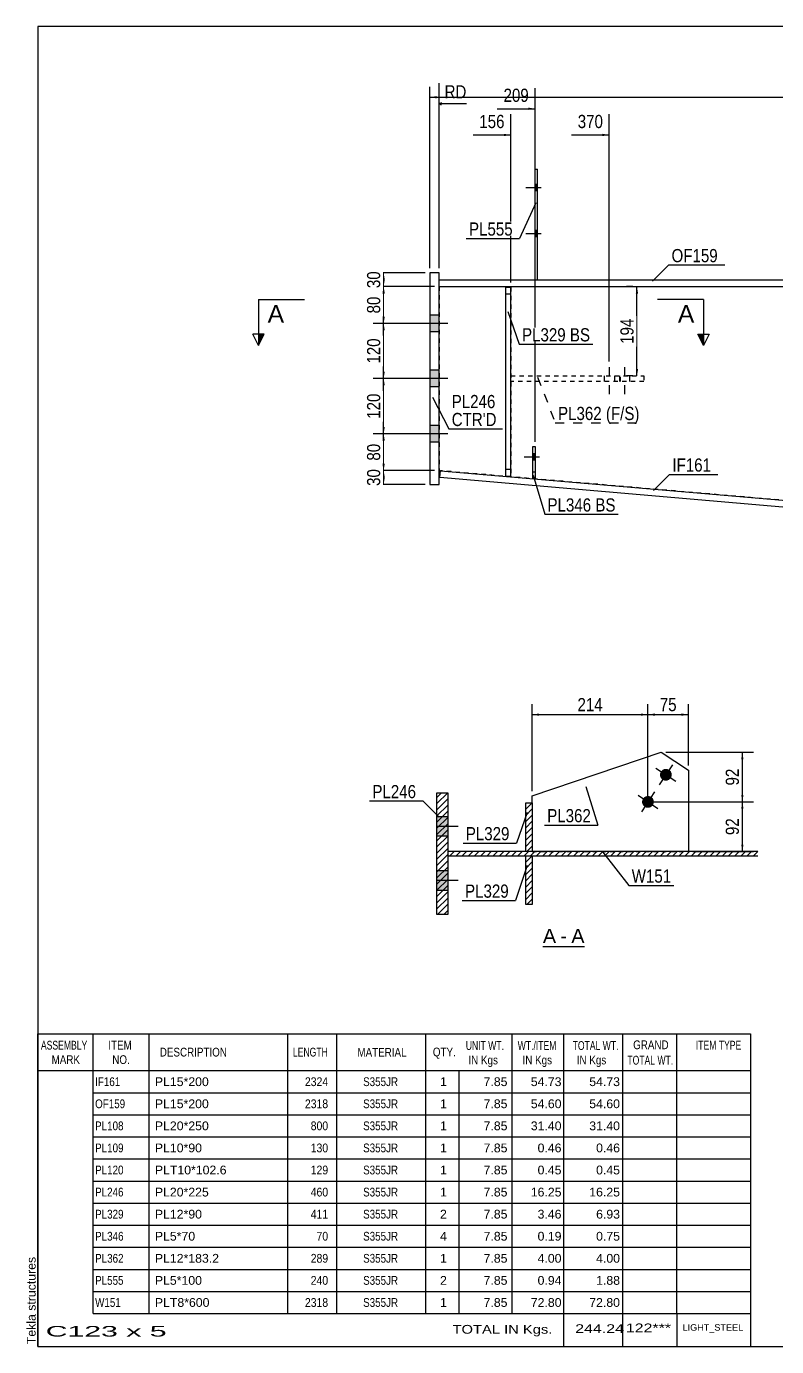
# Model space of a CAD drawing. Header units: millimetres. Extents: x -206 to 207, y -170 to 117.
# Drawn here: x -205.6 to -42.6, y -170.5 to 116.6 of the extents above; entities that cross this region are included whole.
import ezdxf

# ---------------------------------------------------------------- set-up
doc = ezdxf.new("R2010")
doc.units = ezdxf.units.MM
doc.linetypes.add('DXK_LINE_DOT1', pattern=[1.8814, 0.9407, -0.9407])
doc.linetypes.add('DXK_LINE_DOT2', pattern=[3.9198, 1.9599, -1.9599])
doc.styles.add('Arial', font='ARIAL.TTF', dxfattribs={"height": 0.2})
doc.styles.add('Arial Narrow', font='ARIALN.TTF', dxfattribs={"height": 0.2})

# ---------------------------------------------------------------- blocks, each defined once
blk = doc.blocks.new('Unknown-622304121-2494')
at = {"color": 5, "linetype": 'Continuous'}
for p, q in [((206.87, 116.57), (-203.13, 116.57)), ((-203.13, 116.57), (-203.13, -170.43)), ((-203.13, -170.43), (206.87, -170.43))]:
    blk.add_line(p, q, dxfattribs=at)
at = {"color": 174, "linetype": 'Continuous', "style": 'Arial'}
blk.add_text('Tekla structures', height=1.9102, rotation=90, dxfattribs=at).set_placement((-203.63, -169.93))
blk = doc.blocks.new('Unknown-622304121-12 - 3054')
at = {"color": 7, "linetype": 'Continuous'}
blk.add_line((-93.35, -83.45), (-84.32, -83.45), dxfattribs=at)
at = {"color": 0, "linetype": 'Continuous'}
blk.add_wipeout([(-90.51, -82.7), (-90.51, -79.5), (-93.35, -79.5), (-93.35, -82.7)], dxfattribs=at)
blk.add_wipeout([(-88.13, -82.7), (-88.13, -79.5), (-89.55, -79.5), (-89.55, -82.7)], dxfattribs=at)
at = {"color": 96, "linetype": 'Continuous', "style": 'Arial'}
blk.add_text('A', height=3.06, dxfattribs=at).set_placement((-93.35, -82.7))
at = {"color": 0, "linetype": 'Continuous'}
blk.add_wipeout([(-84.32, -82.7), (-84.32, -79.5), (-87.17, -79.5), (-87.17, -82.7)], dxfattribs=at)
at = {"color": 96, "linetype": 'Continuous', "style": 'Arial'}
for s, p in [('A', (-87.17, -82.7)), ('-', (-89.55, -82.7))]:
    blk.add_text(s, height=3.06, dxfattribs=at).set_placement(p)
blk = doc.blocks.new('Part-622304121-1228 - 1212')
at = {"color": 2, "linetype": 'Continuous'}
for p, q in [((-115.92, 61.5), (-21.45, 61.5)), ((-115.92, 60), (-21.45, 60))]:
    blk.add_line(p, q, dxfattribs=at)
at = {"color": 7, "linetype": 'DXK_LINE_DOT1'}
blk.add_line((-115.92, 60), (-115.92, 61.5), dxfattribs=at)
blk = doc.blocks.new('Part-622304121-1237 - 1212')
at = {"color": 2, "linetype": 'Continuous'}
for p, q in [((-115.92, 63), (-117.92, 63)), ((-117.92, 63), (-117.92, 17)), ((-115.92, 17), (-115.92, 63)), ((-117.92, 17), (-115.92, 17))]:
    blk.add_line(p, q, dxfattribs=at)
blk = doc.blocks.new('Part-622304121-1229 - 1212')
at = {"color": 2, "linetype": 'Continuous'}
for p, q in [((-115.75, 18.48), (-115.62, 19.97)), ((-21.45, 10.34), (-115.75, 18.48)), ((-115.62, 19.97), (-21.45, 11.85))]:
    blk.add_line(p, q, dxfattribs=at)
blk = doc.blocks.new('Part-622304121-4704 - 1212')
at = {"color": 2, "linetype": 'Continuous'}
for p, q in [((-95.56, 18.25), (-95.56, 25.25)), ((-95.56, 25.25), (-95.06, 25.25)), ((-95.06, 25.25), (-95.06, 18.25)), ((-95.06, 18.25), (-95.56, 18.25))]:
    blk.add_line(p, q, dxfattribs=at)
blk = doc.blocks.new('Part-622304121-1239 - 1212')
at = {"color": 2, "linetype": 'Continuous'}
for p, q in [((-101.52, 59.9), (-101.52, 18.81)), ((-101.52, 59.9), (-100.32, 59.9)), ((-100.32, 18.81), (-100.32, 59.9)), ((-101.52, 18.81), (-100.32, 18.81))]:
    blk.add_line(p, q, dxfattribs=at)
at = {"color": 7, "linetype": 'DXK_LINE_DOT1'}
for p, q in [((-101.52, 58.4), (-100.32, 58.4)), ((-101.52, 20.31), (-100.32, 20.31))]:
    blk.add_line(p, q, dxfattribs=at)
blk = doc.blocks.new('Part-622304121-4700 - 1212')
at = {"color": 2, "linetype": 'Continuous'}
for p, q in [((-95.06, 61.5), (-95.06, 85.5)), ((-95.06, 85.5), (-94.56, 85.5)), ((-94.56, 61.5), (-94.56, 85.5))]:
    blk.add_line(p, q, dxfattribs=at)
at = {"color": 7, "linetype": 'DXK_LINE_DOT1'}
blk.add_line((-95.06, 61.5), (-94.56, 61.5), dxfattribs=at)
blk = doc.blocks.new('Part-622304121-1242 - 1212')
at = {"color": 7, "linetype": 'DXK_LINE_DOT1'}
for p, q in [((-101.52, 59.9), (-101.52, 18.81)), ((-100.32, 59.9), (-101.52, 59.9)), ((-100.32, 59.9), (-100.32, 18.81)), ((-101.52, 18.81), (-100.32, 18.81))]:
    blk.add_line(p, q, dxfattribs=at)
blk = doc.blocks.new('Part-622304121-1245 - 1212')
at = {"color": 7, "linetype": 'DXK_LINE_DOT1'}
for p, q in [((-100.32, 40.6), (-71.45, 40.6)), ((-76.46, 39.4), (-76.46, 40.6)), ((-71.45, 40.6), (-71.45, 39.4)), ((-71.45, 39.4), (-100.32, 39.4))]:
    blk.add_line(p, q, dxfattribs=at)
blk = doc.blocks.new('Part-622304121-1252 - 1212')
at = {"color": 7, "linetype": 'DXK_LINE_DOT1'}
for p, q in [((-115.92, 60), (-21.45, 60)), ((-115.92, 60), (-115.92, 20)), ((-21.45, 11.85), (-115.62, 19.97))]:
    blk.add_line(p, q, dxfattribs=at)
at = {"color": 2, "linetype": 'Continuous'}
blk.add_line((-115.92, 20), (-115.62, 19.97), dxfattribs=at)
blk = doc.blocks.new('Bolt-622304121-1258 - 1212')
at = {"linetype": 'Continuous'}
for points in [[(-117.92, 53.8), (-117.92, 50.2), (-115.92, 50.2), (-115.92, 53.8)], [(-117.92, 53.8), (-117.92, 50.2), (-115.92, 50.2), (-115.92, 53.8)], [(-117.92, 41.8), (-117.92, 38.2), (-115.92, 38.2), (-115.92, 41.8)], [(-117.92, 41.8), (-117.92, 38.2), (-115.92, 38.2), (-115.92, 41.8)], [(-117.92, 29.8), (-117.92, 26.2), (-115.92, 26.2), (-115.92, 29.8)], [(-117.92, 29.8), (-117.92, 26.2), (-115.92, 26.2), (-115.92, 29.8)]]:
    blk.add_hatch(color=3, dxfattribs=at).paths.add_polyline_path(points)
at = {"color": 3, "linetype": 'Continuous'}
for p, q in [((-115.92, 53.8), (-117.92, 53.8)), ((-115.92, 53.8), (-117.92, 53.8)), ((-114.02, 52), (-117.92, 52)), ((-114.02, 52), (-117.92, 52)), ((-115.92, 50.2), (-117.92, 50.2)), ((-115.92, 50.2), (-117.92, 50.2)), ((-115.92, 41.8), (-117.92, 41.8)), ((-115.92, 41.8), (-117.92, 41.8)), ((-114.02, 40), (-117.92, 40)), ((-114.02, 40), (-117.92, 40)), ((-115.92, 38.2), (-117.92, 38.2)), ((-115.92, 38.2), (-117.92, 38.2)), ((-115.92, 29.8), (-117.92, 29.8)), ((-115.92, 29.8), (-117.92, 29.8)), ((-114.02, 28), (-117.92, 28)), ((-114.02, 28), (-117.92, 28)), ((-115.92, 26.2), (-117.92, 26.2)), ((-115.92, 26.2), (-117.92, 26.2))]:
    blk.add_line(p, q, dxfattribs=at)
blk = doc.blocks.new('Bolt-622304121-1260 - 1212')
at = {"color": 3, "linetype": 'DXK_LINE_DOT2'}
for p, q in [((-80.02, 40.6), (-80.02, 39.4)), ((-78.92, 42.5), (-78.92, 35.7)), ((-77.82, 40.6), (-77.82, 39.4)), ((-76.71, 40.6), (-76.71, 39.4)), ((-75.61, 42.5), (-75.61, 35.7)), ((-74.51, 40.6), (-74.51, 39.4))]:
    blk.add_line(p, q, dxfattribs=at)
blk = doc.blocks.new('Bolt-622304121-4711 - 1212')
at = {"linetype": 'Continuous'}
blk.add_hatch(color=3, dxfattribs=at).paths.add_polyline_path([(-95.06, 22.25), (-95.06, 23.65), (-95.56, 23.65), (-95.56, 22.25)])
at = {"color": 3, "linetype": 'Continuous'}
for p, q in [((-95.06, 23.65), (-95.56, 23.65)), ((-94.11, 22.95), (-97.41, 22.95)), ((-95.06, 22.25), (-95.56, 22.25))]:
    blk.add_line(p, q, dxfattribs=at)
blk = doc.blocks.new('Part-622304121-4701 - 1212')
at = {"color": 7, "linetype": 'DXK_LINE_DOT1'}
for p, q in [((-95.56, 18.25), (-95.56, 25.25)), ((-95.56, 25.25), (-95.06, 25.25)), ((-95.06, 25.25), (-95.06, 18.25)), ((-95.56, 19.75), (-95.06, 19.75)), ((-95.06, 18.25), (-95.56, 18.25))]:
    blk.add_line(p, q, dxfattribs=at)
blk = doc.blocks.new('Bolt-622304121-4707 - 1212')
at = {"linetype": 'Continuous'}
for points in [[(-94.56, 80.8), (-94.56, 82.2), (-95.06, 82.2), (-95.06, 80.8)], [(-94.56, 80.8), (-94.56, 82.2), (-95.06, 82.2), (-95.06, 80.8)], [(-94.56, 70.8), (-94.56, 72.2), (-95.06, 72.2), (-95.06, 70.8)], [(-94.56, 70.8), (-94.56, 72.2), (-95.06, 72.2), (-95.06, 70.8)]]:
    blk.add_hatch(color=3, dxfattribs=at).paths.add_polyline_path(points)
at = {"color": 3, "linetype": 'Continuous'}
for p, q in [((-93.76, 81.5), (-97.06, 81.5)), ((-93.76, 81.5), (-97.06, 81.5)), ((-94.56, 82.2), (-95.06, 82.2)), ((-94.56, 82.2), (-95.06, 82.2)), ((-94.56, 80.8), (-95.06, 80.8)), ((-94.56, 80.8), (-95.06, 80.8)), ((-94.56, 72.2), (-95.06, 72.2)), ((-94.56, 72.2), (-95.06, 72.2)), ((-93.76, 71.5), (-97.06, 71.5)), ((-93.76, 71.5), (-97.06, 71.5)), ((-94.56, 70.8), (-95.06, 70.8)), ((-94.56, 70.8), (-95.06, 70.8))]:
    blk.add_line(p, q, dxfattribs=at)
blk = doc.blocks.new('Bolt-622304121-4708 - 1212')
at = {"color": 3, "linetype": 'DXK_LINE_DOT2'}
for p, q in [((-95.06, 23.65), (-95.56, 23.65)), ((-94.11, 22.95), (-97.41, 22.95)), ((-95.06, 22.25), (-95.56, 22.25))]:
    blk.add_line(p, q, dxfattribs=at)
blk = doc.blocks.new('Part-622304121-3072 - 3054')
at = {"color": 2, "linetype": 'Continuous'}
for p, q in [((-95.69, -50.69), (-67.62, -41.25)), ((-67.62, -41.25), (-61.73, -45.14)), ((-61.73, -45.14), (-61.73, -62.8)), ((-95.69, -52.21), (-95.69, -50.69))]:
    blk.add_line(p, q, dxfattribs=at)
at = {"color": 7, "linetype": 'DXK_LINE_DOT1'}
for p, q in [((-95.69, -52.21), (-95.69, -62.8)), ((-95.69, -62.8), (-61.73, -62.8))]:
    blk.add_line(p, q, dxfattribs=at)
blk = doc.blocks.new('Part-622304121-3069 - 3054')
at = {"linetype": 'Continuous'}
h = blk.add_hatch(dxfattribs=at)
h.set_pattern_fill('', scale=0.3, style=0, pattern_type=0)
h.set_pattern_definition([(45, (-95.6902, -52.2091), (-0.67352, 0.67352), [])])
h.paths.add_polyline_path([(-95.69, -62.8), (-95.69, -52.21), (-97.1, -52.21), (-97.1, -62.8)])
at = {"color": 2, "linetype": 'Continuous'}
for p, q in [((-97.1, -62.8), (-97.1, -52.21)), ((-97.1, -52.21), (-95.69, -52.21)), ((-95.69, -52.21), (-95.69, -62.8)), ((-95.69, -62.8), (-97.1, -62.8))]:
    blk.add_line(p, q, dxfattribs=at)
blk = doc.blocks.new('Bolt-622304121-3085 - 3054')
at = {"linetype": 'Continuous'}
for points in [[(-116.4, -55.27), (-116.4, -59.5), (-114.04, -59.5), (-114.04, -55.27)], [(-116.4, -67.03), (-116.4, -71.27), (-114.04, -71.27), (-114.04, -67.03)]]:
    blk.add_hatch(color=3, dxfattribs=at).paths.add_polyline_path(points)
at = {"color": 3, "linetype": 'Continuous'}
for p, q in [((-114.04, -55.27), (-116.4, -55.27)), ((-111.81, -57.39), (-116.4, -57.39)), ((-114.04, -59.5), (-116.4, -59.5)), ((-114.04, -67.03), (-116.4, -67.03)), ((-111.81, -69.15), (-116.4, -69.15)), ((-114.04, -71.27), (-116.4, -71.27))]:
    blk.add_line(p, q, dxfattribs=at)
blk = doc.blocks.new('Part-622304121-3064 - 3054')
at = {"linetype": 'Continuous'}
h = blk.add_hatch(dxfattribs=at)
h.set_pattern_fill('', scale=0.3, style=0, pattern_type=0)
h.set_pattern_definition([(45, (-114.0431, -50.0326), (-0.67352, 0.67352), [])])
h.paths.add_polyline_path([(-114.04, -76.5), (-114.04, -50.03), (-116.4, -50.03), (-116.4, -76.5)])
at = {"color": 2, "linetype": 'Continuous'}
for p, q in [((-116.4, -76.5), (-116.4, -50.03)), ((-116.4, -50.03), (-114.04, -50.03)), ((-114.04, -50.03), (-114.04, -76.5)), ((-114.04, -76.5), (-116.4, -76.5))]:
    blk.add_line(p, q, dxfattribs=at)
blk = doc.blocks.new('Part-622304121-3066 - 3054')
at = {"linetype": 'Continuous'}
h = blk.add_hatch(dxfattribs=at)
h.set_pattern_fill('', scale=0.3, style=0, pattern_type=0)
h.set_pattern_definition([(45, (-95.6902, -63.7385), (-0.67352, 0.67352), [])])
h.paths.add_polyline_path([(-95.69, -74.33), (-95.69, -63.74), (-97.1, -63.74), (-97.1, -74.33)])
at = {"color": 2, "linetype": 'Continuous'}
for p, q in [((-97.1, -74.33), (-97.1, -63.74)), ((-97.1, -63.74), (-95.69, -63.74)), ((-95.69, -63.74), (-95.69, -74.33)), ((-95.69, -74.33), (-97.1, -74.33))]:
    blk.add_line(p, q, dxfattribs=at)
blk = doc.blocks.new('Bolt-622304121-3087 - 3054')
at = {"linetype": 'Continuous'}
for points in [[(-65.54, -46.85, -1), (-67.7, -45.42, -1)], [(-69.44, -52.74, -1), (-71.59, -51.31, -1)]]:
    blk.add_hatch(color=3, dxfattribs=at).paths.add_polyline_path(points)
at = {"color": 3, "linetype": 'Continuous'}
for p, q in [((-68.78, -44.71), (-64.46, -47.56)), ((-65.19, -43.98), (-68.05, -48.3)), ((-72.67, -50.6), (-68.36, -53.45)), ((-69.09, -49.87), (-71.94, -54.18))]:
    blk.add_line(p, q, dxfattribs=at)
blk = doc.blocks.new('Part-622304121-3079 - 3054')
at = {"linetype": 'Continuous'}
h = blk.add_hatch(dxfattribs=at)
h.set_pattern_fill('', scale=0.3, style=0, pattern_type=0)
h.set_pattern_definition([(45, (-46.6436, -62.7973), (-0.673519, 0.673519), [])])
h.paths.add_polyline_path([(-46.64, -63.74), (-46.64, -62.8), (-114.04, -62.8), (-114.04, -63.74)])
at = {"color": 2, "linetype": 'Continuous'}
for p, q in [((-46.64, -62.8), (-114.04, -62.8)), ((-114.04, -62.8), (-114.04, -63.74)), ((-114.04, -63.74), (-46.64, -63.74))]:
    blk.add_line(p, q, dxfattribs=at)
blk = doc.blocks.new('StraightDimension-622304121-5308 - 1212')
at = {"linetype": 'Continuous'}
blk.add_hatch(color=7, dxfattribs=at).paths.add_polyline_path([(-80.42, 93.22), (-78.92, 92.97), (-80.42, 92.72)])
at = {"color": 7, "linetype": 'Continuous'}
for p, q in [((-78.92, 43.75), (-78.92, 97.47)), ((-87.15, 92.97), (-78.92, 92.97))]:
    blk.add_line(p, q, dxfattribs=at)
at = {"color": 0}
blk.add_wipeout([(-79.69, 93.87), (-79.69, 98.07), (-86.38, 98.07), (-86.38, 93.87)], dxfattribs=at)
at = {"color": 3, "style": 'Arial Narrow'}
blk.add_text('370', height=2.863, dxfattribs=at).set_placement((-85.78, 94.47))
blk = doc.blocks.new('StraightDimension-622304121-5309 - 1212')
at = {"linetype": 'Continuous'}
blk.add_hatch(color=7, dxfattribs=at).paths.add_polyline_path([(-96.56, 98.92), (-95.06, 98.67), (-96.56, 98.42)])
at = {"color": 7, "linetype": 'Continuous'}
for p, q in [((-95.06, 26.25), (-95.06, 103.17)), ((-103.29, 98.67), (-95.06, 98.67))]:
    blk.add_line(p, q, dxfattribs=at)
at = {"color": 0}
blk.add_wipeout([(-95.83, 99.57), (-95.83, 103.77), (-102.51, 103.77), (-102.51, 99.57)], dxfattribs=at)
at = {"color": 3, "style": 'Arial Narrow'}
blk.add_text('209', height=2.863, dxfattribs=at).set_placement((-101.91, 100.17))
blk = doc.blocks.new('StraightDimension-622304121-5310 - 1212')
at = {"linetype": 'Continuous'}
blk.add_hatch(color=7, dxfattribs=at).paths.add_polyline_path([(-101.82, 93.22), (-100.32, 92.97), (-101.82, 92.72)])
at = {"color": 7, "linetype": 'Continuous'}
for p, q in [((-100.32, 60.9), (-100.32, 97.47)), ((-108.55, 92.97), (-100.32, 92.97))]:
    blk.add_line(p, q, dxfattribs=at)
at = {"color": 0, "linetype": 'Continuous'}
blk.add_wipeout([(-109.38, 100.32), (-109.38, 104.52), (-115.33, 104.52), (-115.33, 100.32)], dxfattribs=at)
at = {"color": 7, "linetype": 'Continuous'}
for p, q in [((-115.92, 64), (-115.92, 104.22)), ((-115.42, 99.97), (-115.92, 99.72)), ((-115.42, 99.47), (-115.92, 99.72)), ((-109.98, 99.72), (-115.92, 99.72))]:
    blk.add_line(p, q, dxfattribs=at)
at = {"color": 3, "linetype": 'Continuous', "style": 'Arial Narrow'}
blk.add_text('RD', height=2.863, dxfattribs=at).set_placement((-114.73, 100.92))
at = {"color": 0}
blk.add_wipeout([(-101.09, 93.87), (-101.09, 98.07), (-107.78, 98.07), (-107.78, 93.87)], dxfattribs=at)
at = {"color": 3, "style": 'Arial Narrow'}
blk.add_text('156', height=2.863, dxfattribs=at).set_placement((-107.18, 94.47))
blk = doc.blocks.new('StraightDimension-622304121-5719 - 1212')
at = {"linetype": 'Continuous'}
for points in [[(-128.23, 58.5), (-127.98, 60), (-127.73, 58.5)], [(-127.73, 53.5), (-127.98, 52), (-128.23, 53.5)]]:
    blk.add_hatch(color=7, dxfattribs=at).paths.add_polyline_path(points)
at = {"color": 7, "linetype": 'Continuous'}
for p, q in [((-116.92, 60), (-130.23, 60)), ((-127.98, 52), (-127.98, 60)), ((-115.02, 52), (-130.23, 52))]:
    blk.add_line(p, q, dxfattribs=at)
at = {"color": 0}
blk.add_wipeout([(-128.13, 58.43), (-132.33, 58.43), (-132.33, 53.57), (-128.13, 53.57)], dxfattribs=at)
at = {"color": 3, "style": 'Arial Narrow'}
blk.add_text('80', height=2.863, rotation=90.0002, dxfattribs=at).set_placement((-128.73, 54.17))
blk = doc.blocks.new('StraightDimension-622304121-2589 - 1212')
at = {"linetype": 'Continuous'}
blk.add_hatch(color=7, dxfattribs=at).paths.add_polyline_path([(-116.42, 100.92), (-117.92, 101.17), (-116.42, 101.42)])
at = {"color": 7, "linetype": 'Continuous'}
for p, q in [((-117.92, 64), (-117.92, 103.42)), ((-117.92, 101.17), (117.92, 101.17))]:
    blk.add_line(p, q, dxfattribs=at)
blk = doc.blocks.new('StraightDimension-622304121-4356 - 1212')
at = {"linetype": 'Continuous'}
for points in [[(-73.16, 58.5), (-72.91, 60), (-72.66, 58.5)], [(-72.66, 42.1), (-72.91, 40.6), (-73.16, 42.1)]]:
    blk.add_hatch(color=7, dxfattribs=at).paths.add_polyline_path(points)
at = {"color": 7, "linetype": 'Continuous'}
for p, q in [((-73.81, 60), (-75.16, 60)), ((-72.91, 40.6), (-72.91, 60)), ((-73.81, 40.6), (-75.16, 40.6))]:
    blk.add_line(p, q, dxfattribs=at)
at = {"color": 0}
blk.add_wipeout([(-73.06, 53.64), (-77.26, 53.64), (-77.26, 46.96), (-73.06, 46.96)], dxfattribs=at)
at = {"color": 3, "style": 'Arial Narrow'}
blk.add_text('194', height=2.863, rotation=90.0002, dxfattribs=at).set_placement((-73.66, 47.56))
blk = doc.blocks.new('StraightDimension-622304121-5718 - 1212')
at = {"linetype": 'Continuous'}
for points in [[(-128.23, 61.5), (-127.98, 63), (-127.73, 61.5)], [(-127.73, 61.5), (-127.98, 60), (-128.23, 61.5)]]:
    blk.add_hatch(color=7, dxfattribs=at).paths.add_polyline_path(points)
at = {"color": 7, "linetype": 'Continuous'}
for p, q in [((-118.92, 63), (-130.23, 63)), ((-127.98, 60), (-127.98, 63)), ((-116.92, 60), (-130.23, 60))]:
    blk.add_line(p, q, dxfattribs=at)
at = {"color": 0}
blk.add_wipeout([(-128.13, 63.93), (-132.33, 63.93), (-132.33, 59.07), (-128.13, 59.07)], dxfattribs=at)
at = {"color": 3, "style": 'Arial Narrow'}
blk.add_text('30', height=2.863, rotation=90.0002, dxfattribs=at).set_placement((-128.73, 59.67))
blk = doc.blocks.new('StraightDimension-622304121-5720 - 1212')
at = {"linetype": 'Continuous'}
for points in [[(-128.23, 50.5), (-127.98, 52), (-127.73, 50.5)], [(-127.73, 41.5), (-127.98, 40), (-128.23, 41.5)]]:
    blk.add_hatch(color=7, dxfattribs=at).paths.add_polyline_path(points)
at = {"color": 7, "linetype": 'Continuous'}
for p, q in [((-115.02, 52), (-130.23, 52)), ((-127.98, 40), (-127.98, 52)), ((-115.02, 40), (-130.23, 40))]:
    blk.add_line(p, q, dxfattribs=at)
at = {"color": 0}
blk.add_wipeout([(-128.13, 49.34), (-132.33, 49.34), (-132.33, 42.66), (-128.13, 42.66)], dxfattribs=at)
at = {"color": 3, "style": 'Arial Narrow'}
blk.add_text('120', height=2.863, rotation=90.0002, dxfattribs=at).set_placement((-128.73, 43.26))
blk = doc.blocks.new('StraightDimension-622304121-5721 - 1212')
at = {"linetype": 'Continuous'}
for points in [[(-128.23, 38.5), (-127.98, 40), (-127.73, 38.5)], [(-127.73, 29.5), (-127.98, 28), (-128.23, 29.5)]]:
    blk.add_hatch(color=7, dxfattribs=at).paths.add_polyline_path(points)
at = {"color": 7, "linetype": 'Continuous'}
for p, q in [((-115.02, 40), (-130.23, 40)), ((-127.98, 28), (-127.98, 40)), ((-115.02, 28), (-130.23, 28))]:
    blk.add_line(p, q, dxfattribs=at)
at = {"color": 0}
blk.add_wipeout([(-128.13, 37.34), (-132.33, 37.34), (-132.33, 30.66), (-128.13, 30.66)], dxfattribs=at)
at = {"color": 3, "style": 'Arial Narrow'}
blk.add_text('120', height=2.863, rotation=90.0002, dxfattribs=at).set_placement((-128.73, 31.26))
blk = doc.blocks.new('StraightDimension-622304121-5722 - 1212')
at = {"linetype": 'Continuous'}
for points in [[(-128.23, 26.5), (-127.98, 28), (-127.73, 26.5)], [(-127.73, 21.5), (-127.98, 20), (-128.23, 21.5)]]:
    blk.add_hatch(color=7, dxfattribs=at).paths.add_polyline_path(points)
at = {"color": 7, "linetype": 'Continuous'}
for p, q in [((-115.02, 28), (-130.23, 28)), ((-127.98, 20), (-127.98, 28)), ((-116.92, 20), (-130.23, 20))]:
    blk.add_line(p, q, dxfattribs=at)
at = {"color": 0}
blk.add_wipeout([(-128.13, 26.43), (-132.33, 26.43), (-132.33, 21.57), (-128.13, 21.57)], dxfattribs=at)
at = {"color": 3, "style": 'Arial Narrow'}
blk.add_text('80', height=2.863, rotation=90.0002, dxfattribs=at).set_placement((-128.73, 22.17))
blk = doc.blocks.new('StraightDimension-622304121-5723 - 1212')
at = {"linetype": 'Continuous'}
for points in [[(-128.23, 18.5), (-127.98, 20), (-127.73, 18.5)], [(-127.73, 18.5), (-127.98, 17), (-128.23, 18.5)]]:
    blk.add_hatch(color=7, dxfattribs=at).paths.add_polyline_path(points)
at = {"color": 7, "linetype": 'Continuous'}
for p, q in [((-116.92, 20), (-130.23, 20)), ((-127.98, 17), (-127.98, 20)), ((-118.92, 17), (-130.23, 17))]:
    blk.add_line(p, q, dxfattribs=at)
at = {"color": 0}
blk.add_wipeout([(-128.13, 20.93), (-132.33, 20.93), (-132.33, 16.07), (-128.13, 16.07)], dxfattribs=at)
at = {"color": 3, "style": 'Arial Narrow'}
blk.add_text('30', height=2.863, rotation=90.0002, dxfattribs=at).set_placement((-128.73, 16.67))
blk = doc.blocks.new('StraightDimension-622304121-3618 - 3054')
at = {"linetype": 'Continuous'}
for points in [[(-94.19, -33.31), (-95.69, -33.06), (-94.19, -32.81)], [(-72.02, -32.81), (-70.52, -33.06), (-72.02, -33.31)]]:
    blk.add_hatch(color=7, dxfattribs=at).paths.add_polyline_path(points)
at = {"color": 7, "linetype": 'Continuous'}
for p, q in [((-95.69, -49.69), (-95.69, -30.81)), ((-70.52, -51.02), (-70.52, -30.81)), ((-95.69, -33.06), (-70.52, -33.06))]:
    blk.add_line(p, q, dxfattribs=at)
at = {"color": 0}
blk.add_wipeout([(-79.76, -32.91), (-79.76, -28.71), (-86.44, -28.71), (-86.44, -32.91)], dxfattribs=at)
at = {"color": 3, "style": 'Arial Narrow'}
blk.add_text('214', height=2.863, dxfattribs=at).set_placement((-85.84, -32.31))
blk = doc.blocks.new('StraightDimension-622304121-3617 - 3054')
at = {"linetype": 'Continuous'}
for points in [[(-69.02, -33.31), (-70.52, -33.06), (-69.02, -32.81)], [(-63.23, -32.81), (-61.73, -33.06), (-63.23, -33.31)]]:
    blk.add_hatch(color=7, dxfattribs=at).paths.add_polyline_path(points)
at = {"color": 7, "linetype": 'Continuous'}
for p, q in [((-70.52, -51.02), (-70.52, -30.81)), ((-61.73, -44.14), (-61.73, -30.81)), ((-70.52, -33.06), (-61.73, -33.06))]:
    blk.add_line(p, q, dxfattribs=at)
at = {"color": 0}
blk.add_wipeout([(-63.7, -32.91), (-63.7, -28.71), (-68.55, -28.71), (-68.55, -32.91)], dxfattribs=at)
at = {"color": 3, "style": 'Arial Narrow'}
blk.add_text('75', height=2.863, dxfattribs=at).set_placement((-67.95, -32.31))
blk = doc.blocks.new('StraightDimension-622304121-3639 - 3054')
at = {"linetype": 'Continuous'}
for points in [[(-50.25, -42.75), (-50, -41.25), (-49.75, -42.75)], [(-49.75, -50.52), (-50, -52.02), (-50.25, -50.52)]]:
    blk.add_hatch(color=7, dxfattribs=at).paths.add_polyline_path(points)
at = {"color": 7, "linetype": 'Continuous'}
for p, q in [((-66.62, -41.25), (-47.6, -41.25)), ((-50, -52.02), (-50, -41.25)), ((-69.52, -52.02), (-47.6, -52.02))]:
    blk.add_line(p, q, dxfattribs=at)
at = {"color": 0}
blk.add_wipeout([(-50.15, -44.21), (-54.35, -44.21), (-54.35, -49.06), (-50.15, -49.06)], dxfattribs=at)
at = {"color": 3, "style": 'Arial Narrow'}
blk.add_text('92', height=2.863, rotation=90.0002, dxfattribs=at).set_placement((-50.75, -48.46))
blk = doc.blocks.new('StraightDimension-622304121-3640 - 3054')
at = {"linetype": 'Continuous'}
for points in [[(-50.25, -53.52), (-50, -52.02), (-49.75, -53.52)], [(-49.75, -61.3), (-50, -62.8), (-50.25, -61.3)]]:
    blk.add_hatch(color=7, dxfattribs=at).paths.add_polyline_path(points)
at = {"color": 7, "linetype": 'Continuous'}
for p, q in [((-69.52, -52.02), (-47.6, -52.02)), ((-50, -62.8), (-50, -52.02)), ((-60.73, -62.8), (-47.6, -62.8))]:
    blk.add_line(p, q, dxfattribs=at)
at = {"color": 0}
blk.add_wipeout([(-50.15, -54.98), (-54.35, -54.98), (-54.35, -59.84), (-50.15, -59.84)], dxfattribs=at)
at = {"color": 3, "style": 'Arial Narrow'}
blk.add_text('92', height=2.863, rotation=90.0002, dxfattribs=at).set_placement((-50.75, -59.24))
blk = doc.blocks.new('CBS_BOM-622304121-5862')
at = {"color": 7, "linetype": 'Continuous'}
for p, q in [((-203.16, -110.46), (-203.16, -102.46)), ((-203.16, -102.46), (-48.24, -102.46)), ((-191.16, -110.46), (-191.16, -102.46)), ((-178.97, -110.46), (-178.97, -102.46)), ((-148.8, -110.46), (-148.8, -102.46)), ((-138.12, -110.46), (-138.12, -102.46)), ((-118.81, -110.46), (-118.81, -102.46)), ((-100.01, -110.46), (-100.01, -102.46)), ((-88.79, -110.46), (-88.79, -102.46)), ((-76.01, -110.46), (-76.01, -102.46)), ((-64.26, -110.46), (-64.26, -102.46)), ((-48.24, -102.47), (-48.24, -110.45)), ((-203.16, -110.46), (-48.24, -110.46)), ((-203.16, -115.26), (-203.16, -110.46)), ((-191.16, -115.26), (-191.16, -110.46)), ((-178.97, -115.26), (-178.97, -110.46)), ((-148.8, -115.26), (-148.8, -110.46)), ((-138.12, -115.26), (-138.12, -110.46)), ((-118.81, -115.26), (-118.81, -110.46)), ((-111.54, -115.26), (-111.54, -110.46)), ((-100.01, -115.26), (-100.01, -110.46)), ((-88.79, -115.26), (-88.79, -110.46)), ((-76.01, -115.26), (-76.01, -110.46)), ((-64.24, -115.26), (-64.24, -110.46)), ((-48.24, -110.46), (-48.24, -115.26)), ((-203.16, -120.06), (-203.16, -115.26)), ((-191.16, -115.26), (-48.24, -115.26)), ((-191.16, -120.06), (-191.16, -115.26)), ((-178.97, -120.06), (-178.97, -115.26)), ((-148.8, -120.06), (-148.8, -115.26)), ((-138.12, -120.06), (-138.12, -115.26)), ((-118.81, -120.06), (-118.81, -115.26)), ((-111.54, -120.06), (-111.54, -115.26)), ((-100.01, -120.06), (-100.01, -115.26)), ((-88.79, -120.06), (-88.79, -115.26)), ((-76.01, -120.06), (-76.01, -115.26)), ((-64.24, -120.06), (-64.24, -115.26)), ((-48.24, -115.26), (-48.24, -120.06)), ((-203.16, -124.86), (-203.16, -120.06)), ((-191.16, -120.06), (-48.24, -120.06)), ((-191.16, -124.86), (-191.16, -120.06)), ((-178.97, -124.86), (-178.97, -120.06)), ((-148.8, -124.86), (-148.8, -120.06)), ((-138.12, -124.86), (-138.12, -120.06)), ((-118.81, -124.86), (-118.81, -120.06)), ((-111.54, -124.86), (-111.54, -120.06)), ((-100.01, -124.86), (-100.01, -120.06)), ((-88.79, -124.86), (-88.79, -120.06)), ((-76.01, -124.86), (-76.01, -120.06)), ((-64.24, -124.86), (-64.24, -120.06)), ((-48.24, -120.06), (-48.24, -124.86)), ((-203.16, -129.66), (-203.16, -124.86)), ((-191.16, -124.86), (-48.24, -124.86)), ((-191.16, -129.66), (-191.16, -124.86)), ((-178.97, -129.66), (-178.97, -124.86)), ((-148.8, -129.66), (-148.8, -124.86)), ((-138.12, -129.66), (-138.12, -124.86)), ((-118.81, -129.66), (-118.81, -124.86)), ((-111.54, -129.66), (-111.54, -124.86)), ((-100.01, -129.66), (-100.01, -124.86)), ((-88.79, -129.66), (-88.79, -124.86)), ((-76.01, -129.66), (-76.01, -124.86)), ((-64.24, -129.66), (-64.24, -124.86)), ((-48.24, -124.86), (-48.24, -129.66)), ((-203.16, -134.46), (-203.16, -129.66)), ((-191.16, -129.66), (-48.24, -129.66)), ((-191.16, -134.46), (-191.16, -129.66)), ((-178.97, -134.46), (-178.97, -129.66)), ((-148.8, -134.46), (-148.8, -129.66)), ((-138.12, -134.46), (-138.12, -129.66)), ((-118.81, -134.46), (-118.81, -129.66)), ((-111.54, -134.46), (-111.54, -129.66)), ((-100.01, -134.46), (-100.01, -129.66)), ((-88.79, -134.46), (-88.79, -129.66)), ((-76.01, -134.46), (-76.01, -129.66)), ((-64.24, -134.46), (-64.24, -129.66)), ((-48.24, -129.66), (-48.24, -134.46)), ((-203.16, -139.26), (-203.16, -134.46)), ((-191.16, -134.46), (-48.24, -134.46)), ((-191.16, -139.26), (-191.16, -134.46)), ((-178.97, -139.26), (-178.97, -134.46)), ((-148.8, -139.26), (-148.8, -134.46)), ((-138.12, -139.26), (-138.12, -134.46)), ((-118.81, -139.26), (-118.81, -134.46)), ((-111.54, -139.26), (-111.54, -134.46)), ((-100.01, -139.26), (-100.01, -134.46)), ((-88.79, -139.26), (-88.79, -134.46)), ((-76.01, -139.26), (-76.01, -134.46)), ((-64.24, -139.26), (-64.24, -134.46)), ((-48.24, -134.46), (-48.24, -139.26)), ((-203.16, -144.06), (-203.16, -139.26)), ((-191.16, -139.26), (-48.24, -139.26)), ((-191.16, -144.06), (-191.16, -139.26)), ((-178.97, -144.06), (-178.97, -139.26)), ((-148.8, -144.06), (-148.8, -139.26)), ((-138.12, -144.06), (-138.12, -139.26)), ((-118.81, -144.06), (-118.81, -139.26)), ((-111.54, -144.06), (-111.54, -139.26)), ((-100.01, -144.06), (-100.01, -139.26)), ((-88.79, -144.06), (-88.79, -139.26)), ((-76.01, -144.06), (-76.01, -139.26)), ((-64.24, -144.06), (-64.24, -139.26)), ((-48.24, -139.26), (-48.24, -144.06)), ((-203.16, -148.86), (-203.16, -144.06)), ((-191.16, -144.06), (-48.24, -144.06)), ((-191.16, -148.86), (-191.16, -144.06)), ((-178.97, -148.86), (-178.97, -144.06)), ((-148.8, -148.86), (-148.8, -144.06)), ((-138.12, -148.86), (-138.12, -144.06)), ((-118.81, -148.86), (-118.81, -144.06)), ((-111.54, -148.86), (-111.54, -144.06)), ((-100.01, -148.86), (-100.01, -144.06)), ((-88.79, -148.86), (-88.79, -144.06)), ((-76.01, -148.86), (-76.01, -144.06)), ((-64.24, -148.86), (-64.24, -144.06)), ((-48.24, -144.06), (-48.24, -148.86)), ((-203.16, -153.66), (-203.16, -148.86)), ((-191.16, -148.86), (-48.24, -148.86)), ((-191.16, -153.66), (-191.16, -148.86)), ((-178.97, -153.66), (-178.97, -148.86)), ((-148.8, -153.66), (-148.8, -148.86)), ((-138.12, -153.66), (-138.12, -148.86)), ((-118.81, -153.66), (-118.81, -148.86)), ((-111.54, -153.66), (-111.54, -148.86)), ((-100.01, -153.66), (-100.01, -148.86)), ((-88.79, -153.66), (-88.79, -148.86)), ((-76.01, -153.66), (-76.01, -148.86)), ((-64.24, -153.66), (-64.24, -148.86)), ((-48.24, -148.86), (-48.24, -153.66)), ((-203.16, -158.46), (-203.16, -153.66)), ((-191.16, -153.66), (-48.24, -153.66)), ((-191.16, -158.46), (-191.16, -153.66)), ((-178.97, -158.46), (-178.97, -153.66)), ((-148.8, -158.46), (-148.8, -153.66)), ((-138.12, -158.46), (-138.12, -153.66)), ((-118.81, -158.46), (-118.81, -153.66)), ((-111.54, -158.46), (-111.54, -153.66)), ((-100.01, -158.46), (-100.01, -153.66)), ((-88.79, -158.46), (-88.79, -153.66)), ((-76.01, -158.46), (-76.01, -153.66)), ((-64.24, -158.46), (-64.24, -153.66)), ((-48.24, -153.66), (-48.24, -158.46)), ((-203.16, -163.26), (-203.16, -158.46)), ((-191.16, -158.46), (-48.24, -158.46)), ((-191.16, -163.26), (-191.16, -158.46)), ((-178.97, -163.26), (-178.97, -158.46)), ((-148.8, -163.26), (-148.8, -158.46)), ((-138.12, -163.26), (-138.12, -158.46)), ((-118.81, -163.26), (-118.81, -158.46)), ((-111.54, -163.26), (-111.54, -158.46)), ((-100.01, -163.26), (-100.01, -158.46)), ((-88.79, -163.26), (-88.79, -158.46)), ((-76.01, -163.26), (-76.01, -158.46)), ((-64.24, -163.26), (-64.24, -158.46)), ((-48.24, -158.46), (-48.24, -163.26)), ((-203.16, -170.46), (-203.16, -163.28)), ((-191.16, -163.26), (-48.24, -163.26)), ((-88.79, -170.46), (-88.79, -163.28)), ((-76.01, -170.46), (-76.01, -163.28)), ((-64.2, -170.46), (-64.2, -163.28)), ((-48.24, -163.26), (-48.24, -170.46)), ((-203.16, -170.46), (-48.24, -170.46))]:
    blk.add_line(p, q, dxfattribs=at)
at = {"color": 3, "linetype": 'Continuous', "style": 'Arial'}
for s, height, width, p in [('ASSEMBLY', 1.91, 0.7, (-202.48, -105.88)), ('ITEM', 1.91, 0.8, (-187.83, -105.88)), ('DESCRIPTION', 1.9102, 0.8, (-176.64, -107.39)), ('LENGTH', 1.91, 0.7, (-147.7, -107.39)), ('MATERIAL', 1.91, 0.8, (-133.68, -107.44)), ('QTY.', 1.91, 0.8, (-117.28, -107.36)), ('UNIT WT.', 1.91, 0.7, (-110.12, -105.96)), ('WT./ITEM', 1.91, 0.7, (-98.83, -105.96)), ('TOTAL WT.', 1.91, 0.7, (-86.89, -105.96)), ('GRAND', 1.91, 0.8, (-73.74, -105.8)), ('ITEM TYPE', 1.91, 0.7, (-60.1, -105.88)), ('MARK', 1.91, 0.8, (-200.16, -109.02)), ('NO.', 1.91, 0.8, (-186.97, -109.02)), ('IN Kgs', 1.91, 0.8, (-109.54, -109.1)), ('IN Kgs', 1.91, 0.8, (-97.78, -109.1)), ('IN Kgs', 1.91, 0.8, (-85.99, -109.1)), ('TOTAL WT.', 1.91, 0.7, (-74.99, -109.14))]:
    blk.add_text(s, height=height, dxfattribs=dict(at, width=width)).set_placement(p)
at = {"color": 7, "linetype": 'Continuous', "style": 'Arial'}
for s, width, p in [('IF161', 0.8, (-190.7, -113.82)), ('2324', 0.85, (-145.09, -113.82)), ('S355JR', 0.8, (-132.44, -113.82)), ('OF159', 0.8, (-190.7, -118.62)), ('2318', 0.85, (-145.09, -118.62)), ('S355JR', 0.8, (-132.44, -118.62)), ('PL108', 0.8, (-190.7, -123.42)), ('800', 0.85, (-143.83, -123.42)), ('S355JR', 0.8, (-132.44, -123.42)), ('PL109', 0.8, (-190.7, -128.22)), ('130', 0.85, (-143.83, -128.22)), ('S355JR', 0.8, (-132.44, -128.22)), ('PL120', 0.8, (-190.7, -133.02)), ('129', 0.85, (-143.83, -133.02)), ('S355JR', 0.8, (-132.44, -133.02)), ('PL246', 0.8, (-190.7, -137.82)), ('460', 0.85, (-143.83, -137.82)), ('S355JR', 0.8, (-132.44, -137.82)), ('PL329', 0.8, (-190.7, -142.62)), ('411', 0.85, (-143.83, -142.62)), ('S355JR', 0.8, (-132.44, -142.62)), ('PL346', 0.8, (-190.7, -147.42)), ('70', 0.85, (-142.57, -147.42)), ('S355JR', 0.8, (-132.44, -147.42)), ('PL362', 0.8, (-190.7, -152.22)), ('289', 0.85, (-143.83, -152.22)), ('S355JR', 0.8, (-132.44, -152.22)), ('PL555', 0.8, (-190.7, -157.02)), ('240', 0.85, (-143.83, -157.02)), ('S355JR', 0.8, (-132.44, -157.02)), ('W151', 0.8, (-190.7, -161.82)), ('2318', 0.85, (-145.09, -161.82)), ('S355JR', 0.8, (-132.44, -161.82))]:
    blk.add_text(s, height=1.91, dxfattribs=dict(at, width=width)).set_placement(p)
for s, height, p in [('PL15*200', 1.91, (-177.71, -113.82)), ('1', 1.91, (-115.72, -113.82)), ('7.85', 1.91, (-106.25, -113.82)), ('54.73', 1.91, (-95.99, -113.82)), ('54.73', 1.91, (-83.28, -113.82)), ('PL15*200', 1.91, (-177.71, -118.62)), ('1', 1.91, (-115.72, -118.62)), ('7.85', 1.91, (-106.25, -118.62)), ('54.60', 1.91, (-95.99, -118.62)), ('54.60', 1.91, (-83.28, -118.62)), ('PL20*250', 1.91, (-177.71, -123.42)), ('1', 1.91, (-115.72, -123.42)), ('7.85', 1.91, (-106.25, -123.42)), ('31.40', 1.91, (-95.99, -123.42)), ('31.40', 1.91, (-83.28, -123.42)), ('PL10*90', 1.91, (-177.71, -128.22)), ('7.85', 1.91, (-106.25, -128.22)), ('0.46', 1.91, (-94.51, -128.22)), ('0.46', 1.91, (-81.79, -128.22)), ('1', 1.91, (-115.72, -128.22)), ('PLT10*102.6', 1.9102, (-177.71, -133.02)), ('1', 1.91, (-115.72, -133.02)), ('7.85', 1.91, (-106.25, -133.02)), ('0.45', 1.91, (-94.51, -133.02)), ('0.45', 1.91, (-81.79, -133.02)), ('PL20*225', 1.91, (-177.71, -137.82)), ('1', 1.91, (-115.72, -137.82)), ('7.85', 1.91, (-106.25, -137.82)), ('16.25', 1.91, (-95.99, -137.82)), ('16.25', 1.91, (-83.28, -137.82)), ('PL12*90', 1.91, (-177.71, -142.62)), ('2', 1.91, (-115.72, -142.62)), ('7.85', 1.91, (-106.25, -142.62)), ('3.46', 1.91, (-94.51, -142.62)), ('6.93', 1.91, (-81.79, -142.62)), ('PL5*70', 1.91, (-177.71, -147.42)), ('4', 1.91, (-115.72, -147.42)), ('7.85', 1.91, (-106.25, -147.42)), ('0.19', 1.91, (-94.51, -147.42)), ('0.75', 1.91, (-81.79, -147.42)), ('PL12*183.2', 1.91, (-177.71, -152.22)), ('1', 1.91, (-115.72, -152.22)), ('7.85', 1.91, (-106.25, -152.22)), ('4.00', 1.91, (-94.51, -152.22)), ('4.00', 1.91, (-81.79, -152.22)), ('PL5*100', 1.91, (-177.71, -157.02)), ('2', 1.91, (-115.72, -157.02)), ('7.85', 1.91, (-106.25, -157.02)), ('0.94', 1.91, (-94.51, -157.02)), ('1.88', 1.91, (-81.79, -157.02)), ('PLT8*600', 1.91, (-177.71, -161.82)), ('1', 1.91, (-115.72, -161.82)), ('7.85', 1.91, (-106.25, -161.82)), ('72.80', 1.91, (-95.99, -161.82)), ('72.80', 1.91, (-83.28, -161.82))]:
    blk.add_text(s, height=height, dxfattribs=at).set_placement(p)
at = {"color": 6, "linetype": 'Continuous', "style": 'Arial'}
for s, height, width, p in [('C123 x 5', 2.292, 2.05, (-201.44, -168.27)), ('TOTAL IN Kgs.', 1.9102, 1.2, (-113, -167.66)), ('244.24', 1.91, 1.3, (-86.34, -167.51)), ('122***', 1.91, 1.3, (-75.33, -167.35))]:
    blk.add_text(s, height=height, dxfattribs=dict(at, width=width)).set_placement(p)
blk.add_text('LIGHT_STEEL', height=1.4135, dxfattribs=at).set_placement((-62.99, -167))
blk = doc.blocks.new('MarkSet-622304121-3756 - 1212')
at = {"color": 0}
blk.add_wipeout([(-88.39, 48.09), (-88.39, 51.09), (-97.89, 51.09), (-97.89, 48.09)], dxfattribs=at)
blk.add_wipeout([(-88.39, 48.09), (-88.39, 51.09), (-97.89, 51.09), (-97.89, 48.09)], dxfattribs=at)
at = {"color": 7, "linetype": 'Continuous'}
blk.add_line((-100.98, 54.59), (-98.49, 47.49), dxfattribs=at)
at = {"color": 0}
blk.add_wipeout([(-83.11, 48.09), (-83.11, 51.09), (-87.49, 51.09), (-87.49, 48.09)], dxfattribs=at)
blk.add_wipeout([(-83.11, 48.09), (-83.11, 51.09), (-87.49, 51.09), (-87.49, 48.09)], dxfattribs=at)
at = {"color": 7, "linetype": 'Continuous'}
blk.add_line((-98.49, 47.49), (-82.51, 47.49), dxfattribs=at)
at = {"color": 3, "style": 'Arial Narrow'}
for s, p in [('PL329', (-97.89, 48.09)), ('BS', (-87.49, 48.09))]:
    blk.add_text(s, height=2.863, dxfattribs=at).set_placement(p)
blk = doc.blocks.new('SectionMark-622304121-3095 - 1212')
at = {"linetype": 'Continuous'}
for points in [[(-155.19, 49.68), (-153.94, 49.68), (-155.19, 47.18)], [(-59.71, 49.68), (-58.46, 49.68), (-58.46, 47.18)]]:
    blk.add_hatch(color=30, dxfattribs=at).paths.add_polyline_path(points)
at = {"color": 30, "linetype": 'Continuous'}
for p, q in [((-155.19, 57.18), (-155.19, 47.18)), ((-58.46, 57.18), (-58.46, 47.18)), ((-155.19, 47.18), (-156.44, 49.68)), ((-153.94, 49.68), (-156.44, 49.68)), ((-155.19, 47.18), (-153.94, 49.68)), ((-59.71, 49.68), (-57.21, 49.68)), ((-58.46, 47.18), (-59.71, 49.68)), ((-57.21, 49.68), (-58.46, 47.18))]:
    blk.add_line(p, q, dxfattribs=at)
at = {"color": 0, "linetype": 'Continuous'}
for points in [[(-149.63, 52.18), (-149.63, 56.18), (-153.19, 56.18), (-153.19, 52.18)], [(-60.46, 52.18), (-60.46, 56.18), (-64.01, 56.18), (-64.01, 52.18)]]:
    blk.add_wipeout(points, dxfattribs=at)
at = {"color": 30, "linetype": 'Continuous'}
for p, q in [((-155.19, 57.18), (-145.19, 57.18)), ((-58.46, 57.18), (-68.46, 57.18))]:
    blk.add_line(p, q, dxfattribs=at)
at = {"color": 96, "linetype": 'Continuous', "style": 'Arial'}
for p in [(-153.19, 52.18), (-64.01, 52.18)]:
    blk.add_text('A', height=3.82, dxfattribs=at).set_placement(p)
blk = doc.blocks.new('Mark-622304121-3772 - 1212')
at = {"color": 0}
blk.add_wipeout([(-55.34, 65.31), (-55.34, 68.31), (-65.39, 68.31), (-65.39, 65.31)], dxfattribs=at)
blk.add_wipeout([(-55.34, 65.31), (-55.34, 68.31), (-65.39, 68.31), (-65.39, 65.31)], dxfattribs=at)
at = {"color": 7, "linetype": 'Continuous'}
for p, q in [((-69.52, 61.17), (-65.99, 64.71)), ((-65.99, 64.71), (-53.84, 64.71))]:
    blk.add_line(p, q, dxfattribs=at)
at = {"color": 3, "style": 'Arial Narrow'}
blk.add_text('OF159', height=2.863, dxfattribs=at).set_placement((-65.39, 65.31))
blk = doc.blocks.new('Mark-622304121-3775 - 1212')
at = {"color": 0}
blk.add_wipeout([(-56.81, 19.78), (-56.81, 22.78), (-65.21, 22.78), (-65.21, 19.78)], dxfattribs=at)
blk.add_wipeout([(-56.81, 19.78), (-56.81, 22.78), (-65.21, 22.78), (-65.21, 19.78)], dxfattribs=at)
at = {"color": 7, "linetype": 'Continuous'}
for p, q in [((-69.35, 15.65), (-65.81, 19.18)), ((-65.81, 19.18), (-55.31, 19.18))]:
    blk.add_line(p, q, dxfattribs=at)
at = {"color": 3, "style": 'Arial Narrow'}
blk.add_text('IF161', height=2.863, dxfattribs=at).set_placement((-65.21, 19.78))
blk = doc.blocks.new('Mark-622304121-4774 - 1212')
at = {"color": 7, "linetype": 'Continuous'}
blk.add_line((-94.88, 78.23), (-98.42, 70.49), dxfattribs=at)
at = {"color": 0}
blk.add_wipeout([(-99.92, 71.09), (-99.92, 74.09), (-109.42, 74.09), (-109.42, 71.09)], dxfattribs=at)
blk.add_wipeout([(-99.92, 71.09), (-99.92, 74.09), (-109.42, 74.09), (-109.42, 71.09)], dxfattribs=at)
at = {"color": 7, "linetype": 'Continuous'}
blk.add_line((-110.02, 70.49), (-98.42, 70.49), dxfattribs=at)
at = {"color": 3, "style": 'Arial Narrow'}
blk.add_text('PL555', height=2.863, dxfattribs=at).set_placement((-109.42, 71.09))
blk = doc.blocks.new('Mark-622304121-3787 - 1212')
at = {"color": 0}
blk.add_wipeout([(-103.67, 33.58), (-103.67, 36.58), (-113.18, 36.58), (-113.18, 33.58)], dxfattribs=at)
blk.add_wipeout([(-103.67, 33.58), (-103.67, 36.58), (-113.18, 36.58), (-113.18, 33.58)], dxfattribs=at)
blk.add_wipeout([(-103.42, 29.68), (-103.42, 32.68), (-113.18, 32.68), (-113.18, 29.68)], dxfattribs=at)
blk.add_wipeout([(-103.42, 29.68), (-103.42, 32.68), (-113.18, 32.68), (-113.18, 29.68)], dxfattribs=at)
at = {"color": 7, "linetype": 'Continuous'}
for p, q in [((-117.38, 35.99), (-113.78, 29.08)), ((-113.78, 29.08), (-102.17, 29.08))]:
    blk.add_line(p, q, dxfattribs=at)
at = {"color": 3, "style": 'Arial Narrow'}
blk.add_text('PL246', height=2.863, dxfattribs=at).set_placement((-113.18, 33.58))
at = {"color": 1, "style": 'Arial Narrow'}
blk.add_text("CTR'D", height=2.863, dxfattribs=at).set_placement((-113.18, 29.68))
blk = doc.blocks.new('Mark-622304121-3793 - 1212')
at = {"color": 0}
blk.add_wipeout([(-80.56, 30.99), (-80.56, 33.99), (-90.07, 33.99), (-90.07, 30.99)], dxfattribs=at)
blk.add_wipeout([(-80.56, 30.99), (-80.56, 33.99), (-90.07, 33.99), (-90.07, 30.99)], dxfattribs=at)
at = {"color": 7, "linetype": 'DXK_LINE_DOT2'}
blk.add_line((-94.51, 40.33), (-90.67, 30.39), dxfattribs=at)
at = {"color": 0}
blk.add_wipeout([(-72.37, 30.99), (-72.37, 33.99), (-79.66, 33.99), (-79.66, 30.99)], dxfattribs=at)
blk.add_wipeout([(-72.37, 30.99), (-72.37, 33.99), (-79.66, 33.99), (-79.66, 30.99)], dxfattribs=at)
at = {"color": 7, "linetype": 'DXK_LINE_DOT2'}
blk.add_line((-90.67, 30.39), (-71.77, 30.39), dxfattribs=at)
at = {"color": 3, "style": 'Arial Narrow'}
for s, p in [('PL362', (-90.07, 30.99)), ('(F/', (-79.66, 30.99)), ('S)', (-75.65, 30.99))]:
    blk.add_text(s, height=2.863, dxfattribs=at).set_placement(p)
blk = doc.blocks.new('MarkSet-622304121-4769 - 1212')
at = {"color": 0}
blk.add_wipeout([(-82.86, 11.1), (-82.86, 14.1), (-92.36, 14.1), (-92.36, 11.1)], dxfattribs=at)
blk.add_wipeout([(-82.86, 11.1), (-82.86, 14.1), (-92.36, 14.1), (-92.36, 11.1)], dxfattribs=at)
at = {"color": 7, "linetype": 'Continuous'}
blk.add_line((-95.46, 19.03), (-92.96, 10.5), dxfattribs=at)
at = {"color": 0}
blk.add_wipeout([(-77.58, 11.1), (-77.58, 14.1), (-81.96, 14.1), (-81.96, 11.1)], dxfattribs=at)
blk.add_wipeout([(-77.58, 11.1), (-77.58, 14.1), (-81.96, 14.1), (-81.96, 11.1)], dxfattribs=at)
at = {"color": 7, "linetype": 'Continuous'}
blk.add_line((-92.96, 10.5), (-76.98, 10.5), dxfattribs=at)
at = {"color": 3, "style": 'Arial Narrow'}
for s, p in [('PL346', (-92.36, 11.1)), ('BS', (-81.96, 11.1))]:
    blk.add_text(s, height=2.863, dxfattribs=at).set_placement(p)
blk = doc.blocks.new('Mark-622304121-3096 - 3054')
at = {"color": 7, "linetype": 'Continuous'}
blk.add_line((-115.89, -55.36), (-119.43, -51.83), dxfattribs=at)
at = {"color": 0}
blk.add_wipeout([(-120.93, -51.23), (-120.93, -48.23), (-130.43, -48.23), (-130.43, -51.23)], dxfattribs=at)
blk.add_wipeout([(-120.93, -51.23), (-120.93, -48.23), (-130.43, -48.23), (-130.43, -51.23)], dxfattribs=at)
at = {"color": 7, "linetype": 'Continuous'}
blk.add_line((-131.03, -51.83), (-119.43, -51.83), dxfattribs=at)
at = {"color": 3, "style": 'Arial Narrow'}
blk.add_text('PL246', height=2.863, dxfattribs=at).set_placement((-130.43, -51.23))
blk = doc.blocks.new('Mark-622304121-3099 - 3054')
at = {"color": 7, "linetype": 'Continuous'}
blk.add_line((-96.79, -65.89), (-99.28, -73.46), dxfattribs=at)
at = {"color": 0}
blk.add_wipeout([(-100.78, -72.86), (-100.78, -69.86), (-110.28, -69.86), (-110.28, -72.86)], dxfattribs=at)
blk.add_wipeout([(-100.78, -72.86), (-100.78, -69.86), (-110.28, -69.86), (-110.28, -72.86)], dxfattribs=at)
at = {"color": 7, "linetype": 'Continuous'}
blk.add_line((-110.88, -73.46), (-99.28, -73.46), dxfattribs=at)
at = {"color": 3, "style": 'Arial Narrow'}
blk.add_text('PL329', height=2.863, dxfattribs=at).set_placement((-110.28, -72.86))
blk = doc.blocks.new('Mark-622304121-3102 - 3054')
at = {"color": 7, "linetype": 'Continuous'}
blk.add_line((-96.79, -54.36), (-99.11, -60.97), dxfattribs=at)
at = {"color": 0}
blk.add_wipeout([(-100.61, -60.37), (-100.61, -57.37), (-110.12, -57.37), (-110.12, -60.37)], dxfattribs=at)
blk.add_wipeout([(-100.61, -60.37), (-100.61, -57.37), (-110.12, -57.37), (-110.12, -60.37)], dxfattribs=at)
at = {"color": 7, "linetype": 'Continuous'}
blk.add_line((-110.72, -60.97), (-99.11, -60.97), dxfattribs=at)
at = {"color": 3, "style": 'Arial Narrow'}
blk.add_text('PL329', height=2.863, dxfattribs=at).set_placement((-110.12, -60.37))
blk = doc.blocks.new('Mark-622304121-3105 - 3054')
at = {"color": 0}
blk.add_wipeout([(-82.92, -56.46), (-82.92, -53.46), (-92.42, -53.46), (-92.42, -56.46)], dxfattribs=at)
blk.add_wipeout([(-82.92, -56.46), (-82.92, -53.46), (-92.42, -53.46), (-92.42, -56.46)], dxfattribs=at)
at = {"color": 7, "linetype": 'Continuous'}
for p in [(-84.04, -48.65), (-93.02, -57.06)]:
    blk.add_line(p, (-81.42, -57.06), dxfattribs=at)
at = {"color": 3, "style": 'Arial Narrow'}
blk.add_text('PL362', height=2.863, dxfattribs=at).set_placement((-92.42, -56.46))
blk = doc.blocks.new('Mark-622304121-3108 - 3054')
at = {"color": 0}
blk.add_wipeout([(-65.46, -69.59), (-65.46, -66.59), (-74.05, -66.59), (-74.05, -69.59)], dxfattribs=at)
blk.add_wipeout([(-65.46, -69.59), (-65.46, -66.59), (-74.05, -66.59), (-74.05, -69.59)], dxfattribs=at)
at = {"color": 7, "linetype": 'Continuous'}
for p, q in [((-80.31, -62.96), (-74.65, -70.19)), ((-74.65, -70.19), (-64.86, -70.19))]:
    blk.add_line(p, q, dxfattribs=at)
at = {"color": 3, "style": 'Arial Narrow'}
blk.add_text('W151', height=2.863, dxfattribs=at).set_placement((-74.05, -69.59))

msp = doc.modelspace()

# ---------------------------------------------------------------- block references
for name in ['Unknown-622304121-2494', 'Part-622304121-4700 - 1212', 'Bolt-622304121-4707 - 1212', 'Part-622304121-1237 - 1212', 'Part-622304121-1228 - 1212', 'Part-622304121-1252 - 1212', 'Part-622304121-1239 - 1212', 'Part-622304121-1242 - 1212', 'Bolt-622304121-1258 - 1212', 'Part-622304121-1245 - 1212', 'Bolt-622304121-1260 - 1212', 'Bolt-622304121-4711 - 1212', 'Bolt-622304121-4708 - 1212', 'Part-622304121-4704 - 1212', 'Part-622304121-4701 - 1212', 'Part-622304121-1229 - 1212', 'Part-622304121-3072 - 3054', 'Bolt-622304121-3087 - 3054', 'Part-622304121-3064 - 3054', 'Part-622304121-3069 - 3054', 'Bolt-622304121-3085 - 3054', 'Part-622304121-3079 - 3054', 'Part-622304121-3066 - 3054', 'CBS_BOM-622304121-5862']:
    msp.add_blockref(name, (0, 0))

# ---------------------------------------------------------------- next in the draw order: block references
for name in ['StraightDimension-622304121-5309 - 1212', 'StraightDimension-622304121-5308 - 1212', 'StraightDimension-622304121-4356 - 1212', 'Mark-622304121-3775 - 1212', 'MarkSet-622304121-4769 - 1212', 'StraightDimension-622304121-3618 - 3054', 'Mark-622304121-3096 - 3054', 'Mark-622304121-3102 - 3054', 'Mark-622304121-3099 - 3054', 'Unknown-622304121-12 - 3054']:
    msp.add_blockref(name, (0, 0))

# ---------------------------------------------------------------- next in the draw order: block references
for name in ['StraightDimension-622304121-5310 - 1212', 'MarkSet-622304121-3756 - 1212', 'Mark-622304121-3793 - 1212', 'StraightDimension-622304121-3617 - 3054', 'Mark-622304121-3105 - 3054']:
    msp.add_blockref(name, (0, 0))

# ---------------------------------------------------------------- next in the draw order: block references
for name in ['StraightDimension-622304121-2589 - 1212', 'StraightDimension-622304121-5719 - 1212', 'StraightDimension-622304121-3639 - 3054']:
    msp.add_blockref(name, (0, 0))

# ---------------------------------------------------------------- next in the draw order: block references
for name in ['Mark-622304121-4774 - 1212', 'Mark-622304121-3772 - 1212', 'StraightDimension-622304121-5718 - 1212', 'StraightDimension-622304121-5720 - 1212', 'StraightDimension-622304121-3640 - 3054']:
    msp.add_blockref(name, (0, 0))

# ---------------------------------------------------------------- next in the draw order: block references
for name in ['SectionMark-622304121-3095 - 1212', 'StraightDimension-622304121-5721 - 1212', 'Mark-622304121-3108 - 3054']:
    msp.add_blockref(name, (0, 0))

# ---------------------------------------------------------------- next in the draw order: block references
msp.add_blockref('StraightDimension-622304121-5722 - 1212', (0, 0))

# ---------------------------------------------------------------- next in the draw order: block references
for name in ['Mark-622304121-3787 - 1212', 'StraightDimension-622304121-5723 - 1212']:
    msp.add_blockref(name, (0, 0))

doc.saveas('drawing.dxf')
